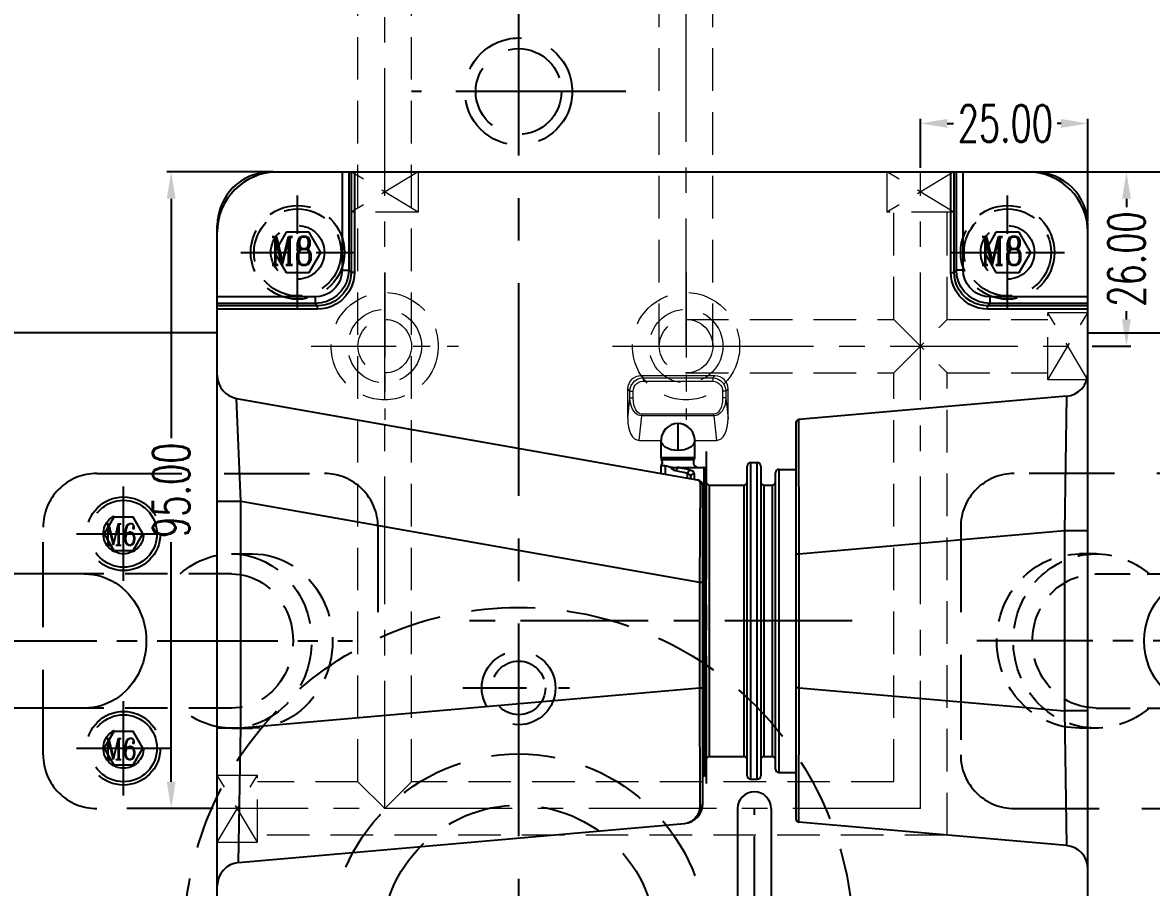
# Model space of a CAD drawing. Header units: inches. Extents: x 179987 to 181505, y -56815 to -55741.
# Drawn here: x 181182.1 to 181350.7, y -55992 to -55862.9 of the extents above; entities that cross this region are included whole.
import ezdxf

# ---------------------------------------------------------------- set-up
doc = ezdxf.new("R2010")
doc.units = ezdxf.units.IN
doc.header["$LTSCALE"] = 2
doc.header["$MEASUREMENT"] = 0
doc.header["$PDMODE"] = 3
doc.header["$PDSIZE"] = 0.3125
for name, pattern in [('CENTER', [50.8, 31.75, -6.35, 6.35, -6.35]), ('CENTER2', [1.125, 0.75, -0.125, 0.125, -0.125]), ('HIDDEN', [9.525, 6.35, -3.175])]:
    doc.linetypes.add(name, pattern=pattern)
doc.layers.get('0').update_dxf_attribs({"linetype": 'CONTINUOUS'})
doc.layers.get('Defpoints').update_dxf_attribs({"linetype": 'CONTINUOUS'})
for name, color, linetype in [('CAV-COR', 1, 'CONTINUOUS'), ('DEFAULT_1', 7, 'CENTER'), ('PIN', 4, 'CONTINUOUS'), ('Ru', 8, 'CONTINUOUS'), ('SCREW', 52, 'HIDDEN'), ('SILDE', 6, 'CONTINUOUS'), ('壓塊', 157, 'CONTINUOUS')]:
    doc.layers.add(name, color=color, linetype=linetype)
for name, color, linetype, lineweight in [('dim', 3, 'CONTINUOUS', 15), ('WR', 122, 'HIDDEN', 18), ('枕位', 75, 'CONTINUOUS', 15)]:
    doc.layers.add(name, color=color, linetype=linetype, lineweight=lineweight)
doc.styles.add('ROMANC', font='romanc', dxfattribs={"width": 0.6, "height": 1})
doc.styles.get("Standard").update_dxf_attribs({"font": 'txt.shx', "width": 0.67})
doc.dimstyles.new('2.00', dxfattribs={"dimtxt": 5.5, "dimasz": 4, "dimexe": 0.666, "dimexo": 0.626, "dimgap": 1, "dimtad": 0, "dimzin": 0, "dimdsep": 46, "dimtxsty": 'Standard', "dimcen": 0.09, "dimclrd": 3, "dimclre": 3, "dimclrt": 7, "dimazin": 0, "dimtfac": 1, "dimtofl": 0, "dimtmove": 0, "dimatfit": 0, "dimfxl": 0, "dimtolj": 1, "dimtzin": 0, "dimarcsym": 0})

# ---------------------------------------------------------------- blocks, each defined once
blk = doc.blocks.new('*D40288')
at = {"layer": 'Defpoints', "color": 0}
for p in [(181322.7, -55885.2), (181471.03, -55885.2), (181332.18, -56165.2)]:
    blk.add_point(p, dxfattribs=at)
at = {"layer": 'dim', "color": 3, "linetype": 'ByBlock', "lineweight": -2}
for p, q in [((181323.33, -55885.2), (181471.7, -55885.2)), ((181471.03, -55889.2), (181471.03, -56015.91)), ((181471.03, -56161.2), (181471.03, -56034.49)), ((181332.8, -56165.2), (181471.7, -56165.2))]:
    blk.add_line(p, q, dxfattribs=at)
at = {"layer": 'dim', "color": 3, "linetype": 'ByBlock'}
for points in [[(181471.7, -55889.2), (181470.36, -55889.2), (181471.03, -55885.2)], [(181470.36, -56161.2), (181471.7, -56161.2), (181471.03, -56165.2)]]:
    blk.add_solid(points, dxfattribs=at)
at = {"layer": 'dim', "color": 7, "linetype": 'ByBlock', "insert": (181471.03, -56025.2), "char_height": 5.5, "attachment_point": 5, "rotation": 90}
blk.add_mtext('\\A1;280.00', dxfattribs=at)
blk = doc.blocks.new('20160804.135220')
at = {"layer": 'SCREW', "linetype": 'CENTER2', "ltscale": 5}
for p, q in [((0, -8.5), (0, 8.5)), ((-8.5, 0), (8.5, 0))]:
    blk.add_line(p, q, dxfattribs=at)
at = {"layer": 'SCREW'}
blk.add_lwpolyline([(-1.73, 3), (-3.46, 0), (-1.73, -3), (1.73, -3), (3.46, 0), (1.73, 3)], close=True, dxfattribs=at)
at = {"layer": 'SCREW', "ltscale": 0.5}
for radius in [7, 6.5, 4]:
    blk.add_circle((0, 0), radius, dxfattribs=at)
at = {"layer": 'dim', "style": 'ROMANC', "width": 0.8}
blk.add_text('M8', height=4.186, dxfattribs=at).set_placement((-4.07, -1.86))
blk = doc.blocks.new('20160826.184208')
at = {"layer": 'PIN', "linetype": 'HIDDEN', "ltscale": 0.5}
for p, q in [((92.09, 13), (95.22, 13)), ((92.09, 10), (70.17, 10)), ((92.09, -10), (70.17, -10)), ((92.09, -13), (95.22, -13))]:
    blk.add_line(p, q, dxfattribs=at)
at = {"layer": 'PIN'}
for p, q in [((70.17, 10), (12.21, 10)), ((70.17, -10), (12.21, -10))]:
    blk.add_line(p, q, dxfattribs=at)
at = {"layer": 'PIN', "linetype": 'CENTER2', "ltscale": 12}
blk.add_line((0, 0), (110.18, 0), dxfattribs=at)
at = {"layer": 'PIN', "linetype": 'HIDDEN', "ltscale": 0.5}
for centre, major_axis, start_param, end_param in [((92.09, 0), (0, -13), 5.590025, 10.117938), ((95.22, 0), (0, -13), 0, 3.141593), ((92.09, 0), (0, -10), 0, 3.141593)]:
    blk.add_ellipse(centre, major_axis=major_axis, ratio=0.920505, start_param=start_param, end_param=end_param, dxfattribs=at)
at = {"layer": 'PIN'}
for centre, major_axis, ratio in [((12.21, 0), (0, -10), 0.920505), ((8.3, 0), (0, -3), 0.724975)]:
    blk.add_ellipse(centre, major_axis=major_axis, ratio=ratio, dxfattribs=at)
blk.add_ellipse((70.17, 0), major_axis=(0, -10), ratio=0.920505, start_param=0, end_param=3.141593, dxfattribs=at)
blk = doc.blocks.new('20140410.082121')
at = {"layer": 'SCREW', "color": 137, "linetype": 'CENTER', "ltscale": 0.25}
for p, q in [((0, -7.04), (0, 7.04)), ((-7, 0), (7, 0))]:
    blk.add_line(p, q, dxfattribs=at)
at = {"layer": 'SCREW', "color": 137, "linetype": 'Continuous'}
blk.add_lwpolyline([(-1.44, 2.5), (-2.89, 0), (-1.44, -2.5), (1.44, -2.5), (2.89, 0), (1.44, 2.5)], close=True, dxfattribs=at)
at = {"layer": 'SCREW', "color": 137}
for radius in [5.5, 5, 3]:
    blk.add_circle((0, 0), radius, dxfattribs=at)
at = {"layer": 'dim', "style": 'ROMANC', "width": 0.8}
blk.add_text('M6', height=3.172, dxfattribs=at).set_placement((-2.87, -1.7))
blk = doc.blocks.new('20160903.165309')
at = {"layer": 'PIN', "linetype": 'HIDDEN', "ltscale": 0.4}
for p, q in [((-16.7, 3), (-19.17, 3)), ((-16.7, 0), (0, 0)), ((-16.7, -20), (0, -20)), ((-16.7, -23), (-19.17, -23))]:
    blk.add_line(p, q, dxfattribs=at)
at = {"layer": 'PIN'}
for p, q in [((0, 0), (24.31, 0)), ((0, -20), (24.31, -20))]:
    blk.add_line(p, q, dxfattribs=at)
at = {"layer": 'PIN', "linetype": 'CENTER2', "ltscale": 12}
blk.add_line((36.82, -10), (-34.53, -10), dxfattribs=at)
at = {"layer": 'PIN', "linetype": 'HIDDEN', "ltscale": 0.4}
for centre, major_axis, start_param, end_param in [((-16.7, -10), (0, -13), 2.448433, 6.976345), ((-19.17, -10), (0, -13), 3.141593, 6.283185), ((-16.7, -10), (0, -10), 3.141593, 6.283185)]:
    blk.add_ellipse(centre, major_axis=major_axis, ratio=0.951057, start_param=start_param, end_param=end_param, dxfattribs=at)
at = {"layer": 'PIN'}
blk.add_ellipse((0, -10), major_axis=(0, -10), ratio=0.951057, start_param=3.141593, end_param=6.283185, dxfattribs=at)
for centre, major_axis, ratio in [((24.31, -10), (0, -10), 0.951057), ((27.4, -10), (0, -3), 0.809134)]:
    blk.add_ellipse(centre, major_axis=major_axis, ratio=ratio, dxfattribs=at)
blk = doc.blocks.new('*D40382')
at = {"layer": 'Defpoints', "color": 0}
for p in [(181316.18, -55877.96), (181316.18, -55885.2), (181341.18, -55893.2)]:
    blk.add_point(p, dxfattribs=at)
at = {"layer": 'dim', "color": 3, "linetype": 'ByBlock', "lineweight": -2}
for p, q in [((181316.18, -55884.57), (181316.18, -55877.29)), ((181341.18, -55892.57), (181341.18, -55877.29)), ((181320.18, -55877.96), (181321.09, -55877.96)), ((181337.18, -55877.96), (181336.6, -55877.96))]:
    blk.add_line(p, q, dxfattribs=at)
at = {"layer": 'dim', "color": 3, "linetype": 'ByBlock'}
for points in [[(181320.18, -55877.29), (181320.18, -55878.62), (181316.18, -55877.96)], [(181337.18, -55878.62), (181337.18, -55877.29), (181341.18, -55877.96)]]:
    blk.add_solid(points, dxfattribs=at)
at = {"layer": 'dim', "color": 7, "linetype": 'ByBlock', "insert": (181328.85, -55877.96), "char_height": 5.5, "attachment_point": 5}
blk.add_mtext('\\A1;25.00', dxfattribs=at)
blk = doc.blocks.new('*D40383')
at = {"layer": 'Defpoints', "color": 0}
for p in [(181332.18, -55885.2), (181341.18, -55911.2), (181346.93, -55911.2)]:
    blk.add_point(p, dxfattribs=at)
at = {"layer": 'dim', "color": 3, "linetype": 'ByBlock', "lineweight": -2}
for p, q in [((181332.8, -55885.2), (181347.59, -55885.2)), ((181346.93, -55889.2), (181346.93, -55890.44)), ((181346.93, -55907.2), (181346.93, -55905.96)), ((181341.8, -55911.2), (181347.59, -55911.2))]:
    blk.add_line(p, q, dxfattribs=at)
at = {"layer": 'dim', "color": 3, "linetype": 'ByBlock'}
for points in [[(181347.6, -55889.2), (181346.26, -55889.2), (181346.93, -55885.2)], [(181346.26, -55907.2), (181347.6, -55907.2), (181346.93, -55911.2)]]:
    blk.add_solid(points, dxfattribs=at)
at = {"layer": 'dim', "color": 7, "linetype": 'ByBlock', "insert": (181346.93, -55898.2), "char_height": 5.5, "attachment_point": 5, "rotation": 90}
blk.add_mtext('\\A1;26.00', dxfattribs=at)
blk = doc.blocks.new('*D40384')
at = {"layer": 'Defpoints', "color": 0}
for p in [(181220.18, -55885.2), (181204.3, -55980.2), (181211.18, -55980.2)]:
    blk.add_point(p, dxfattribs=at)
at = {"layer": 'dim', "color": 3, "linetype": 'ByBlock', "lineweight": -2}
for p, q in [((181219.55, -55885.2), (181203.63, -55885.2)), ((181204.3, -55889.2), (181204.3, -55924.94)), ((181204.3, -55976.2), (181204.3, -55940.46)), ((181210.55, -55980.2), (181203.63, -55980.2))]:
    blk.add_line(p, q, dxfattribs=at)
at = {"layer": 'dim', "color": 3, "linetype": 'ByBlock'}
for points in [[(181204.96, -55889.2), (181203.63, -55889.2), (181204.3, -55885.2)], [(181203.63, -55976.2), (181204.96, -55976.2), (181204.3, -55980.2)]]:
    blk.add_solid(points, dxfattribs=at)
at = {"layer": 'dim', "color": 7, "linetype": 'ByBlock', "insert": (181204.3, -55932.7), "char_height": 5.5, "attachment_point": 5, "rotation": 90}
blk.add_mtext('\\A1;95.00', dxfattribs=at)
blk = doc.blocks.new('20140913.083227')
at = {"layer": 'WR', "linetype": 'CENTER', "ltscale": 0.2}
for p, q in [((0, 11), (0, -11)), ((-11, 0), (11, 0))]:
    blk.add_line(p, q, dxfattribs=at)
at = {"layer": 'WR', "linetype": 'HIDDEN', "ltscale": 0.5}
for radius in [8, 5.5, 4]:
    blk.add_circle((0, 0), radius, dxfattribs=at)

msp = doc.modelspace()

# ---------------------------------------------------------------- linework, layer by layer
at = {"linetype": 'CENTER', "ltscale": 0.5}
msp.add_line((181256.177, -55800.2), (181256.177, -56250.2), dxfattribs=at)
at = {"color": 8, "linetype": 'CENTER', "ltscale": 0.4}
msp.add_line((181272.177, -55873.2), (181240.177, -55873.2), dxfattribs=at)
for p, q in [((181211.177, -55909.2), (181156.991, -55909.2)), ((181341.177, -55909.2), (181387.372, -55909.2))]:
    msp.add_line(p, q)
at = {"color": 8, "linetype": 'HIDDEN', "ltscale": 0.75}
msp.add_line((181247.831, -55962.2), (181263.768, -55962.2), dxfattribs=at)
for centre, radius in [((181256.177, -55873.2), 8), ((181256.177, -55873.2), 6.4), ((181256.177, -56000.2), 50), ((181256.177, -55962.2), 5.5), ((181256.177, -55962.2), 4), ((181256.177, -56000.2), 28.15), ((181256.177, -56000.2), 20.5)]:
    msp.add_circle(centre, radius, dxfattribs=at)
at = {"layer": 'CAV-COR', "linetype": 'ByBlock'}
for p, q in [((181219.177, -55885.2), (181333.177, -55885.2)), ((181229.808, -55885.2), (181229.808, -55899.837)), ((181230.807, -55885.2), (181230.807, -55899.837)), ((181231.152, -55885.2), (181231.152, -55900.182)), ((181231.651, -55885.2), (181231.651, -55900.182)), ((181320.702, -55900.182), (181320.702, -55885.2)), ((181321.202, -55900.182), (181321.202, -55885.2)), ((181321.546, -55899.837), (181321.546, -55885.2)), ((181322.545, -55899.837), (181322.545, -55885.2)), ((181211.177, -56157.2), (181211.177, -55893.2)), ((181341.177, -56157.2), (181341.177, -55893.2)), ((181229.808, -55899.837), (181230.807, -55899.837)), ((181231.152, -55900.182), (181230.807, -55899.837)), ((181231.651, -55900.182), (181231.152, -55900.182)), ((181320.702, -55900.182), (181321.202, -55900.182)), ((181321.202, -55900.182), (181321.546, -55899.837)), ((181322.545, -55899.837), (181321.546, -55899.837)), ((181225.814, -55903.831), (181211.177, -55903.831)), ((181225.814, -55903.831), (181225.814, -55904.83)), ((181326.539, -55903.831), (181326.539, -55904.83)), ((181341.177, -55903.831), (181326.539, -55903.831)), ((181225.814, -55904.83), (181211.177, -55904.83)), ((181226.159, -55905.175), (181211.177, -55905.175)), ((181226.159, -55905.674), (181211.177, -55905.674)), ((181226.159, -55905.175), (181225.814, -55904.83)), ((181226.159, -55905.674), (181226.159, -55905.175)), ((181326.195, -55905.175), (181326.539, -55904.83)), ((181326.195, -55905.674), (181326.195, -55905.175)), ((181341.177, -55905.175), (181326.195, -55905.175)), ((181341.177, -55905.674), (181326.195, -55905.674)), ((181341.177, -55904.83), (181326.539, -55904.83)), ((181279.956, -55922.753), (181279.956, -55926.773)), ((181277.45, -55925.094), (181277.443, -55925.266)), ((181277.443, -55927.85), (181277.443, -55925.266)), ((181282.468, -55925.266), (181282.462, -55925.1)), ((181282.468, -55927.85), (181282.468, -55925.266)), ((181282.468, -55927.85), (181277.443, -55927.85)), ((181277.524, -55928.123), (181282.388, -55928.123)), ((181277.443, -55930.17), (181277.443, -55929.044)), ((181278.031, -55929.044), (181277.443, -55929.044)), ((181278.031, -55929.044), (181278.031, -55930.274)), ((181279.371, -55929.286), (181283.775, -55929.286)), ((181283.825, -55929.294), (181283.825, -55975.315)), ((181284.177, -55974.963), (181284.177, -55929.688)), ((181290.307, -55975.315), (181290.307, -55929.085)), ((181290.81, -55928.582), (181290.81, -55975.817)), ((181290.81, -55928.582), (181291.815, -55928.582)), ((181291.815, -55975.817), (181291.815, -55928.582)), ((181292.317, -55929.085), (181292.317, -55975.315)), ((181295.031, -55929.587), (181295.031, -55974.812)), ((181295.031, -55929.587), (181297.577, -55929.587)), ((181281.395, -55930.867), (181281.395, -55930.217)), ((181281.865, -55930.95), (181281.865, -55930.671)), ((181282.368, -55930.192), (181282.368, -55931.038)), ((181294.528, -55974.31), (181294.528, -55930.09)), ((181283.259, -55931.629), (181283.174, -55946.412)), ((181284.679, -55972.45), (181284.679, -55931.949)), ((181284.679, -55931.949), (181289.805, -55931.949)), ((181289.805, -55931.949), (181289.805, -55972.45)), ((181292.82, -55972.45), (181292.82, -55931.949)), ((181292.82, -55931.949), (181294.026, -55931.949)), ((181294.026, -55931.949), (181294.026, -55972.45)), ((181298.077, -55942.232), (181297.577, -55942.232)), ((181298.077, -55962.167), (181298.077, -55942.232)), ((181283.174, -55946.412), (181283.174, -55962.167)), ((181283.174, -55946.412), (181283.674, -55946.412)), ((181283.174, -55962.167), (181283.674, -55962.167)), ((181298.077, -55962.167), (181297.577, -55962.167)), ((181284.679, -55972.45), (181289.805, -55972.45)), ((181292.82, -55972.45), (181294.026, -55972.45)), ((181283.674, -55975.315), (181283.825, -55975.315)), ((181295.031, -55974.812), (181297.577, -55974.812)), ((181290.81, -55975.817), (181291.815, -55975.817))]:
    msp.add_line(p, q, dxfattribs=at)
for points in [[(181229.808, -55899.837), (181229.748, -55900.53), (181229.568, -55901.203), (181229.274, -55901.835), (181228.874, -55902.405), (181228.382, -55902.898), (181227.812, -55903.297), (181227.18, -55903.591), (181226.507, -55903.771), (181225.814, -55903.831)], [(181230.807, -55899.837), (181230.731, -55900.705), (181230.505, -55901.545), (181230.137, -55902.334), (181229.638, -55903.046), (181229.023, -55903.661), (181228.311, -55904.16), (181227.522, -55904.528), (181226.682, -55904.754), (181225.814, -55904.83)], [(181231.152, -55900.182), (181231.121, -55900.735), (181231.013, -55901.354), (181230.803, -55902.019), (181230.469, -55902.705), (181229.998, -55903.377), (181229.398, -55903.984), (181228.724, -55904.467), (181228.031, -55904.812), (181227.355, -55905.03), (181226.725, -55905.143), (181226.159, -55905.175)], [(181231.651, -55900.182), (181231.618, -55900.79), (181231.498, -55901.47), (181231.267, -55902.202), (181230.9, -55902.956), (181230.381, -55903.696), (181229.721, -55904.364), (181228.98, -55904.896), (181228.217, -55905.274), (181227.474, -55905.515), (181226.782, -55905.639), (181226.159, -55905.674)], [(181326.195, -55905.674), (181325.587, -55905.641), (181324.906, -55905.521), (181324.174, -55905.29), (181323.42, -55904.923), (181322.68, -55904.404), (181322.012, -55903.744), (181321.481, -55903.002), (181321.102, -55902.24), (181320.862, -55901.497), (181320.738, -55900.804), (181320.702, -55900.182)], [(181326.195, -55905.175), (181325.641, -55905.144), (181325.022, -55905.036), (181324.357, -55904.826), (181323.671, -55904.492), (181322.999, -55904.021), (181322.392, -55903.421), (181321.909, -55902.747), (181321.565, -55902.054), (181321.346, -55901.378), (181321.234, -55900.748), (181321.202, -55900.182)], [(181326.539, -55904.83), (181325.672, -55904.754), (181324.831, -55904.528), (181324.042, -55904.16), (181323.33, -55903.661), (181322.715, -55903.046), (181322.216, -55902.334), (181321.848, -55901.545), (181321.623, -55900.705), (181321.546, -55899.837)], [(181326.539, -55903.831), (181325.846, -55903.771), (181325.173, -55903.591), (181324.541, -55903.297), (181323.971, -55902.897), (181323.479, -55902.405), (181323.079, -55901.834), (181322.785, -55901.203), (181322.605, -55900.53), (181322.545, -55899.837)], [(181279.956, -55922.753), (181279.445, -55922.806), (181278.948, -55922.964), (181278.481, -55923.232), (181278.066, -55923.61), (181277.735, -55924.091), (181277.519, -55924.655), (181277.45, -55925.094)], [(181282.462, -55925.1), (181282.393, -55924.655), (181282.177, -55924.091), (181281.845, -55923.61), (181281.431, -55923.232), (181280.963, -55922.964), (181280.466, -55922.806), (181279.956, -55922.753)], [(181279.956, -55926.773), (181279.44, -55926.739), (181278.946, -55926.648), (181278.478, -55926.489), (181278.062, -55926.259), (181277.733, -55925.969), (181277.518, -55925.632), (181277.443, -55925.271)], [(181282.468, -55925.271), (181282.393, -55925.632), (181282.178, -55925.969), (181281.849, -55926.26), (181281.434, -55926.489), (181280.965, -55926.648), (181280.471, -55926.739), (181279.956, -55926.773)], [(181278.031, -55929.044), (181278.249, -55929.068), (181278.437, -55929.118), (181278.609, -55929.173), (181278.776, -55929.224)], [(181279.571, -55929.794), (181279.307, -55929.674), (181279.041, -55929.484), (181278.776, -55929.224)], [(181278.776, -55929.224), (181278.901, -55929.252), (181279.024, -55929.27), (181279.144, -55929.28), (181279.26, -55929.284), (181279.371, -55929.286)], [(181279.712, -55929.829), (181279.642, -55929.814), (181279.571, -55929.794)], [(181280.097, -55929.331), (181279.957, -55929.382), (181279.836, -55929.492), (181279.751, -55929.648), (181279.712, -55929.829)], [(181281.395, -55930.217), (181280.834, -55930.067), (181280.273, -55929.937), (181279.712, -55929.829)], [(181279.956, -55929.308), (181279.909, -55929.298), (181279.861, -55929.286)], [(181280.097, -55929.331), (181280.027, -55929.322), (181279.956, -55929.308)], [(181280.097, -55929.331), (181280.527, -55929.325), (181280.992, -55929.31), (181281.472, -55929.286)], [(181281.78, -55929.729), (181281.219, -55929.575), (181280.658, -55929.443), (181280.097, -55929.331)], [(181281.78, -55929.729), (181281.645, -55929.785), (181281.526, -55929.895), (181281.439, -55930.046), (181281.395, -55930.217)], [(181282.368, -55930.192), (181282.329, -55930.053), (181282.214, -55929.928), (181282.028, -55929.819), (181281.78, -55929.729)], [(181281.865, -55930.671), (181281.834, -55930.534), (181281.742, -55930.412), (181281.594, -55930.306), (181281.395, -55930.217)], [(181282.368, -55930.192), (181282.175, -55930.229), (181282.012, -55930.332), (181281.903, -55930.488), (181281.865, -55930.671)], [(181282.848, -55931.123), (181283.024, -55931.191), (181283.154, -55931.311), (181283.233, -55931.462), (181283.259, -55931.629)], [(181283.259, -55931.629), (181283.423, -55931.687), (181283.557, -55931.795), (181283.644, -55931.941), (181283.674, -55932.108)]]:
    msp.add_lwpolyline(points, dxfattribs=at)
for centre, radius, start, end in [((181220.177, -55894.2), 9, 90, 180), ((181219.177, -55893.2), 8, 90, 180), ((181332.177, -55894.2), 9, 0, 90), ((181333.177, -55893.2), 8, 0, 90), ((181277.946, -55927.85), 0.502, 180, 212.85988), ((181276.89, -55928.532), 0.754, 317.16657, 32.85988), ((181283.021, -55928.532), 0.754, 147.14012, 270), ((181281.966, -55927.85), 0.502, 327.14012, 0), ((181283.775, -55929.688), 0.402, 0, 90), ((181290.81, -55929.085), 0.502, 90, 180), ((181291.815, -55929.085), 0.502, 0, 90), ((181295.031, -55930.09), 0.502, 90, 180), ((181282.674, -55932.108), 1, 0, 80), ((181284.679, -55931.446), 0.502, 180, 270), ((181289.805, -55931.446), 0.502, 270, 0), ((181292.82, -55931.446), 0.502, 180, 270), ((181294.026, -55931.446), 0.502, 270, 0), ((181284.679, -55972.953), 0.502, 90, 180), ((181289.805, -55972.953), 0.502, 0, 90), ((181292.82, -55972.953), 0.502, 90, 180), ((181294.026, -55972.953), 0.502, 0, 90), ((181283.825, -55974.963), 0.352, 270, 0), ((181290.81, -55975.315), 0.502, 180, 270), ((181291.815, -55975.315), 0.502, 270, 0), ((181295.031, -55974.31), 0.502, 180, 270)]:
    msp.add_arc(centre, radius, start, end, dxfattribs=at)
at = {"layer": 'DEFAULT_1', "color": 2, "linetype": 'CENTER', "ltscale": 0.3}
for p, q in [((181284.177, -55926.924), (181284.177, -55977.475)), ((181305.995, -55952.2), (181247.187, -55952.2))]:
    msp.add_line(p, q, dxfattribs=at)
at = {"layer": 'Ru', "color": 8, "linetype": 'Continuous', "ltscale": 0.25}
for p, q in [((181288.877, -55980.2), (181288.877, -55997.2)), ((181293.877, -55980.2), (181293.877, -55997.2))]:
    msp.add_line(p, q, dxfattribs=at)
at = {"layer": 'Ru', "color": 8, "linetype": 'CENTER', "ltscale": 0.25}
msp.add_line((181291.377, -56000.2), (181291.377, -55980.2), dxfattribs=at)
at = {"layer": 'Ru', "color": 8, "linetype": 'Continuous', "ltscale": 0.25}
msp.add_arc((181291.377, -55980.2), 2.5, 0, 180, dxfattribs=at)
at = {"layer": 'SILDE', "linetype": 'ByBlock'}
for p, q in [((181214.677, -55934.334), (181214.069, -55918.995)), ((181214.069, -55918.995), (181282.848, -55931.123)), ((181337.982, -55918.665), (181298.033, -55922.16)), ((181337.982, -55918.665), (181337.677, -55938.768)), ((181297.577, -55922.658), (181297.577, -55981.742)), ((181298.077, -55942.232), (181298.033, -55922.16)), ((181283.674, -55979.451), (181283.674, -55932.108)), ((181211.177, -55934.334), (181214.677, -55934.334)), ((181214.677, -55968.16), (181214.677, -55934.334)), ((181214.677, -55934.334), (181283.174, -55946.412)), ((181337.677, -55938.768), (181298.077, -55942.232)), ((181337.677, -55938.768), (181337.677, -55965.632)), ((181341.177, -55938.768), (181337.677, -55938.768)), ((181214.677, -55968.16), (181283.174, -55962.167)), ((181283.174, -55962.167), (181283.213, -55979.89)), ((181298.033, -55982.24), (181298.077, -55962.167)), ((181298.077, -55962.167), (181337.677, -55965.632)), ((181337.677, -55965.632), (181337.982, -55985.735)), ((181341.177, -55965.632), (181337.677, -55965.632)), ((181211.177, -55968.16), (181214.677, -55968.16)), ((181214.372, -55988.263), (181214.677, -55968.16)), ((181214.372, -55988.263), (181280.936, -55982.439)), ((181337.982, -55985.735), (181298.033, -55982.24))]:
    msp.add_line(p, q, dxfattribs=at)
for points in [[(181283.213, -55979.89), (181283.162, -55980.409), (181283.01, -55980.907), (181282.778, -55981.339), (181282.498, -55981.688), (181282.205, -55981.948), (181281.922, -55982.134), (181281.654, -55982.264), (181281.401, -55982.352), (181281.353, -55982.364)], [(181283.213, -55979.89), (181283.392, -55979.848), (181283.541, -55979.75), (181283.64, -55979.612), (181283.675, -55979.451)]]:
    msp.add_lwpolyline(points, dxfattribs=at)
for centre, radius, start, end in [((181214.677, -55915.549), 3.5, 180, 260), ((181337.677, -55915.178), 3.5, 275, 0), ((181298.077, -55922.658), 0.5, 95, 180), ((181280.674, -55979.451), 3, 275, 0), ((181298.077, -55981.742), 0.5, 180, 265), ((181337.677, -55989.221), 3.5, 0, 85), ((181214.677, -55991.75), 3.5, 95, 180)]:
    msp.add_arc(centre, radius, start, end, dxfattribs=at)
at = {"layer": 'WR', "linetype": 'HIDDEN', "ltscale": 0.5}
for p, q in [((181232.177, -55976.2), (181232.177, -55830.2)), ((181240.177, -55976.2), (181240.177, -55830.2)), ((181277.177, -55911.2), (181277.177, -55830.2)), ((181285.177, -55911.2), (181285.177, -55830.2)), ((181241.177, -55891.2), (181231.177, -55885.2)), ((181241.177, -55885.2), (181231.177, -55891.2)), ((181231.177, -55885.2), (181231.177, -55891.2)), ((181241.177, -55885.2), (181231.177, -55885.2)), ((181241.177, -55885.2), (181241.177, -55891.2)), ((181321.177, -55891.2), (181311.177, -55885.2)), ((181321.177, -55885.2), (181311.177, -55891.2)), ((181311.177, -55885.2), (181311.177, -55891.2)), ((181321.177, -55885.2), (181311.177, -55885.2)), ((181321.177, -55885.2), (181321.177, -55891.2)), ((181241.177, -55891.2), (181231.177, -55891.2)), ((181321.177, -55891.2), (181311.177, -55891.2)), ((181312.177, -55907.2), (181312.177, -55891.2)), ((181320.177, -55907.2), (181320.177, -55891.2)), ((181335.177, -55916.2), (181335.177, -55906.2)), ((181335.177, -55916.2), (181341.177, -55906.2)), ((181341.177, -55916.2), (181335.177, -55906.2)), ((181341.177, -55906.2), (181335.177, -55906.2)), ((181341.177, -55916.2), (181341.177, -55906.2)), ((181281.177, -55907.2), (181312.177, -55907.2)), ((181312.177, -55915.2), (181320.177, -55907.2)), ((181312.177, -55907.2), (181320.177, -55915.2)), ((181320.177, -55907.2), (181335.177, -55907.2)), ((181281.177, -55915.2), (181312.177, -55915.2)), ((181312.177, -55976.2), (181312.177, -55915.2)), ((181320.177, -55984.2), (181320.177, -55915.2)), ((181320.177, -55915.2), (181335.177, -55915.2)), ((181341.177, -55916.2), (181335.177, -55916.2)), ((181217.177, -55985.2), (181211.177, -55975.2)), ((181211.177, -55985.2), (181217.177, -55975.2)), ((181211.177, -55975.2), (181217.177, -55975.2)), ((181211.177, -55985.2), (181211.177, -55975.2)), ((181217.177, -55985.2), (181217.177, -55975.2)), ((181232.177, -55976.2), (181217.177, -55976.2)), ((181232.177, -55976.2), (181236.177, -55980.2)), ((181236.177, -55980.2), (181240.177, -55976.2)), ((181312.177, -55976.2), (181240.177, -55976.2)), ((181211.177, -55985.2), (181217.177, -55985.2)), ((181320.177, -55984.2), (181217.177, -55984.2))]:
    msp.add_line(p, q, dxfattribs=at)
at = {"layer": 'WR', "linetype": 'CENTER', "ltscale": 0.3}
for p, q in [((181236.177, -55980.2), (181236.177, -55830.2)), ((181281.177, -55911.2), (181281.177, -55830.2)), ((181316.177, -55980.2), (181316.177, -55885.2)), ((181281.177, -55911.2), (181341.177, -55911.2)), ((181316.177, -55980.2), (181211.177, -55980.2))]:
    msp.add_line(p, q, dxfattribs=at)
at = {"layer": '壓塊', "linetype": 'HIDDEN'}
msp.add_lwpolyline([(181210.351, -55980.2), (181193.177, -55980.2, -0.4142136), (181185.177, -55972.2), (181185.177, -55938.2, -0.4142136), (181193.177, -55930.2), (181227.177, -55930.2, -0.4142136), (181235.177, -55938.2), (181235.177, -55954.823)], format="xyb", dxfattribs=at)
msp.add_lwpolyline([(181364.177, -55930.2), (181330.177, -55930.2, 0.4142136), (181322.177, -55938.2), (181322.177, -55972.2, 0.4142136), (181330.177, -55980.2), (181364.177, -55980.2, 0.4142136), (181372.177, -55972.2), (181372.177, -55938.2, 0.4142136)], format="xyb", close=True, dxfattribs=at)
at = {"layer": '枕位', "linetype": 'ByBlock'}
for p, q in [((181274.756, -55915.949), (181274.425, -55915.619)), ((181285.486, -55915.619), (181274.425, -55915.619)), ((181274.756, -55915.949), (181274.756, -55916.442)), ((181274.756, -55915.949), (181285.155, -55915.949)), ((181285.486, -55915.619), (181285.155, -55915.949)), ((181285.155, -55915.949), (181285.155, -55916.442)), ((181272.456, -55921.981), (181272.456, -55917.588)), ((181272.786, -55917.919), (181272.456, -55917.588)), ((181272.786, -55918.888), (181272.786, -55917.919)), ((181272.786, -55917.919), (181273.279, -55917.919)), ((181273.279, -55918.888), (181273.279, -55917.919)), ((181274.756, -55916.442), (181285.155, -55916.442)), ((181286.633, -55917.919), (181286.633, -55918.888)), ((181287.125, -55917.919), (181286.633, -55917.919)), ((181287.456, -55917.588), (181287.125, -55917.919)), ((181287.125, -55917.919), (181287.125, -55918.888)), ((181287.456, -55921.981), (181287.456, -55917.588)), ((181272.456, -55921.981), (181272.786, -55918.888)), ((181272.786, -55918.888), (181273.279, -55918.888)), ((181287.125, -55918.888), (181286.633, -55918.888)), ((181287.125, -55918.888), (181287.456, -55921.981)), ((181274.576, -55921.61), (181274.576, -55921.351)), ((181285.336, -55921.351), (181274.576, -55921.351)), ((181285.336, -55921.61), (181285.336, -55921.351)), ((181274.185, -55925.266), (181274.576, -55921.61)), ((181285.336, -55921.61), (181274.576, -55921.61)), ((181285.336, -55921.61), (181285.726, -55925.266)), ((181274.185, -55925.266), (181277.443, -55925.266)), ((181282.468, -55925.266), (181285.726, -55925.266))]:
    msp.add_line(p, q, dxfattribs=at)
for points in [[(181272.786, -55917.919), (181272.834, -55917.499), (181272.977, -55917.082), (181273.216, -55916.697), (181273.539, -55916.375), (181273.924, -55916.137), (181274.339, -55915.996), (181274.756, -55915.949)], [(181285.155, -55915.949), (181285.572, -55915.996), (181285.988, -55916.137), (181286.373, -55916.375), (181286.696, -55916.697), (181286.935, -55917.082), (181287.077, -55917.499), (181287.125, -55917.919)], [(181273.279, -55917.919), (181273.312, -55917.602), (181273.418, -55917.288), (181273.596, -55916.998), (181273.839, -55916.757), (181274.129, -55916.579), (181274.442, -55916.475), (181274.756, -55916.442)], [(181285.155, -55916.442), (181285.47, -55916.475), (181285.783, -55916.579), (181286.073, -55916.757), (181286.315, -55916.998), (181286.494, -55917.288), (181286.599, -55917.602), (181286.633, -55917.919)], [(181274.576, -55921.61), (181274.262, -55921.564), (181273.941, -55921.429), (181273.637, -55921.201), (181273.367, -55920.886), (181273.14, -55920.495), (181272.963, -55920.033), (181272.841, -55919.498), (181272.786, -55918.888)], [(181274.576, -55921.351), (181274.341, -55921.315), (181274.102, -55921.196), (181273.878, -55920.993), (181273.68, -55920.709), (181273.516, -55920.354), (181273.391, -55919.934), (181273.309, -55919.446), (181273.279, -55918.888)], [(181286.633, -55918.888), (181286.602, -55919.446), (181286.52, -55919.934), (181286.395, -55920.354), (181286.232, -55920.709), (181286.034, -55920.993), (181285.81, -55921.196), (181285.571, -55921.315), (181285.336, -55921.351)], [(181287.125, -55918.888), (181287.07, -55919.498), (181286.948, -55920.033), (181286.771, -55920.495), (181286.545, -55920.886), (181286.274, -55921.201), (181285.971, -55921.429), (181285.65, -55921.564), (181285.336, -55921.61)]]:
    msp.add_lwpolyline(points, dxfattribs=at)
for centre, major_axis, ratio, start_param, end_param in [((181274.487, -55917.65), (1.458, -1.458), 0.9702875, 2.3712736, 3.9119117), ((181285.425, -55917.65), (-1.458, -1.458), 0.9702875, 2.3712736, 3.9119117), ((181274.487, -55921.409), (0.412, 3.851), 0.5163728, 1.7749861, 3.1967515), ((181285.425, -55921.409), (-0.412, 3.851), 0.5163728, -3.1967515, -1.7749861)]:
    msp.add_ellipse(centre, major_axis=major_axis, ratio=ratio, start_param=start_param, end_param=end_param, dxfattribs=at)

# ---------------------------------------------------------------- block references
at = {"layer": 'PIN', "linetype": 'ByBlock', "xscale": -1, "rotation": -180}
for name, p in [('20160826.184208', (181121.205, -55955.2)), ('20160903.165309', (181359.098, -55965.2))]:
    msp.add_blockref(name, p, dxfattribs=at)
at = {"layer": 'SCREW', "linetype": 'ByBlock'}
for p in [(181223.177, -55897.2), (181329.177, -55897.2)]:
    msp.add_blockref('20160804.135220', p, dxfattribs=at)
at = {"layer": 'SCREW', "linetype": 'ByBlock', "ltscale": 0.3}
for p in [(181197.177, -55939.2), (181197.177, -55971.2)]:
    msp.add_blockref('20140410.082121', p, dxfattribs=at)
at = {"layer": 'WR', "linetype": 'ByBlock'}
for p in [(181236.177, -55911.2), (181281.177, -55911.2)]:
    msp.add_blockref('20140913.083227', p, dxfattribs=at)

# ---------------------------------------------------------------- dimensions: what is measured, and where the dimension line sits
at = {"layer": 'dim', "linetype": 'ByBlock'}
dim = msp.add_linear_dim(base=(181316.177, -55877.957), p1=(181341.177, -55893.2), p2=(181316.177, -55885.2), dimstyle='2.00', dxfattribs=at)
dim.commit()
dim.dimension.update_dxf_attribs({"geometry": '*D40382', "text_midpoint": (181328.849, -55877.957), "dimtype": 160})
for base, p1, p2, picture, middle in [((181204.298, -55980.2), (181220.177, -55885.2), (181211.177, -55980.2), '*D40384', (181204.298, -55932.7)), ((181346.928, -55911.2), (181332.177, -55885.2), (181341.177, -55911.2), '*D40383', (181346.928, -55898.2))]:
    dim = msp.add_linear_dim(base=base, p1=p1, p2=p2, angle=90, dimstyle='2.00', dxfattribs=at)
    dim.commit()
    dim.dimension.update_dxf_attribs({"geometry": picture, "text_midpoint": middle})
dim = msp.add_linear_dim(base=(181471.03, -55885.2), p1=(181332.177, -56165.2), p2=(181322.702, -55885.2), angle=90, dimstyle='2.00', dxfattribs=at)
dim.commit()
dim.dimension.update_dxf_attribs({"geometry": '*D40288', "text_midpoint": (181471.03, -56025.2), "dimtype": 160})

doc.saveas('drawing.dxf')
